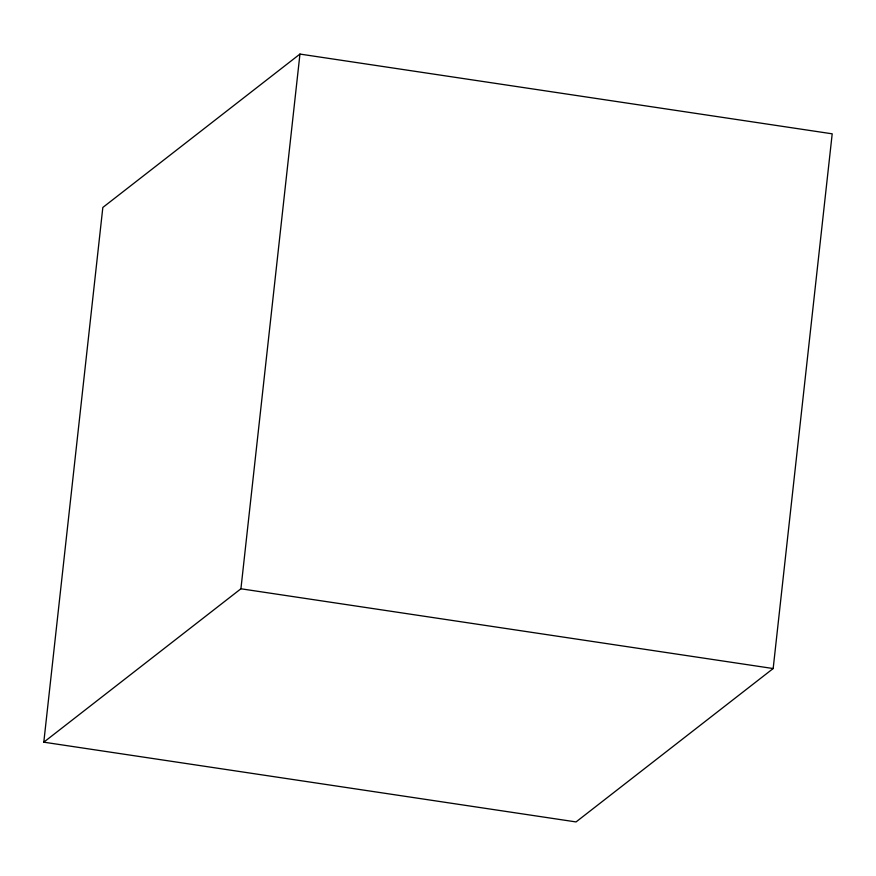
<?xml version="1.0" encoding="UTF-8"?>
<svg xmlns="http://www.w3.org/2000/svg" width="876" height="876" viewBox="0 0 876 876"><rect width="100%" height="100%" fill="white"/><g stroke="black" fill="none" stroke-linecap="round" stroke-linejoin="round"><path stroke-width="1.31" d="M43.8 742.18L102.831 207.459L299.953 54.071L832.2 133.82L773.169 668.541L576.047 821.929L43.8 742.18L240.922 588.782L299.953 54.071M240.922 588.782L773.169 668.541"/></g></svg>
